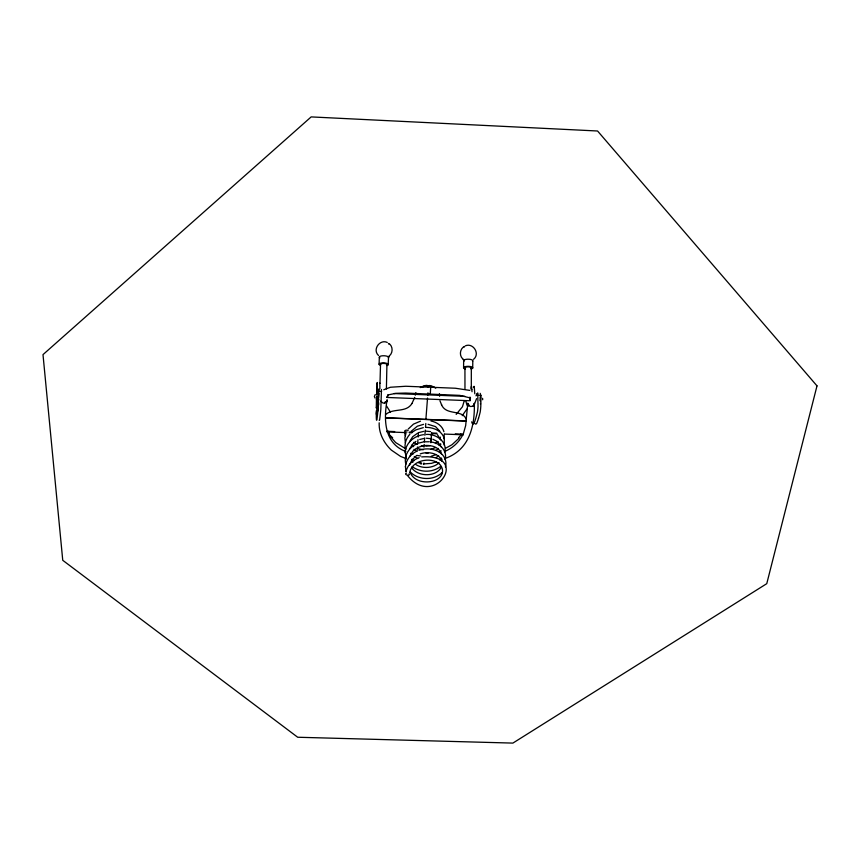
<?xml version="1.0" encoding="UTF-8"?>
<svg xmlns="http://www.w3.org/2000/svg" width="860" height="860" viewBox="0 0 860 860"><rect width="100%" height="100%" fill="white"/><g stroke="black" fill="none" stroke-linecap="round" stroke-linejoin="round"><path stroke-width="1.29" d="M376.293 407.393L376.293 408.07M378.389 391.375L378.056 393.353M376.54 402.2L377.11 399.835M376.529 412.359C376.11 415.616 377.024 415.649 376.852 412.843M377.131 399.986L376.551 399.771L377.271 397.008M376.949 402.211L376.594 400.674M379.894 388.752L379.83 383.055M377.325 411.66L377.336 412.359L377.497 409.897M377.325 412.058L377.551 407.468L377.379 409.887M378.583 393.332C378.927 390.053 378.035 405.63 378.658 393.826M428.237 387.355C428.989 383.162 421.927 386.742 420.271 387.591M376.487 397.04L376.551 399.771L377.142 399.825M376.648 398.072C377.142 397.578 376.777 396.127 376.755 396.847M376.863 392.966L377.046 390.279L377.293 392.869M386.398 388.956L386.925 364.436M472.71 368.026L472.796 360.91M378.174 404.103C379.496 388.312 377.056 415.369 378.733 402.749M465.432 368.994A4.601 1.483 0.7 0 1 463.583 368.005L463.647 360.501A3.698 3.483 16.6 0 0 463.239 359.168L463.239 359.211A3.72 3.515 -6.3 0 1 463.647 360.523L463.69 360.899A4.601 1.505 0.7 0 0 464.034 361.275M464.938 367.854L464.97 388.741M471.323 367.8L471.312 386.538M422.002 386.839L428.215 385.731L434.225 387.419L428.215 385.721L422.002 386.699M376.594 394.267L377.26 382.463L377.142 383.979M379.991 383.442L380.518 364.371M377.024 393.708L377.035 392.74L376.852 394.321M386.645 401.803L387.054 400.201L386.978 400.954A3.333 3.3 14.5 0 1 386.742 401.749M386.892 365.575A4.622 1.494 1.8 0 0 388.139 364.952L388.548 357.438A3.73 3.483 27.2 0 1 389 356.18L389.021 356.137A3.709 3.504 5.8 0 0 388.548 357.438L388.354 357.825M376.261 410.865L376.293 416.863A48.128 1.118 -87.8 0 0 376.454 419.744A85.118 1.978 -87.7 0 0 376.702 420.239L376.884 419.755A176.59 4.021 -87.7 0 0 377.54 414.52L377.647 413.542A177.214 4.031 -87.7 0 0 378.056 409.338L378.798 388.989L378.4 391.332M379.099 364.242L379.325 357.104M377.411 410.585L377.551 407.855L377.389 410.897M376.454 398.954L376.293 407.35M376.916 395.589L377.282 396.664M387.011 400.932L387.075 400.072M387.043 400.491L387.065 400.222C383.399 420.766 384.613 443.685 405.877 451.521M470.85 388.978L471.173 387.774M376.766 397.417L377.293 397.599M380.625 401.168L383.13 403.114L384.85 403.039L384.904 402.082M386.011 417.906L466.109 421.067L465.668 425.614L463.056 434.784L444.717 434.085M378.583 404.243L377.981 403.501L377.83 410.983M387.935 394.568L387.097 397.471L470.151 400.738L470.323 398.685L470.226 400.233M377.895 405.081L378.54 405.512L377.927 404.651M377.433 410.08L377.863 409.94M377.626 396.804L377.604 397.159A48.31 1.129 -87.7 0 1 377.422 396.815M387.043 400.523L387.032 400.717A3.322 1.881 3.3 0 1 385.678 401.878M377.26 383.872L377.239 389.935A48.31 1.129 -87.7 0 0 377.26 393.127M417.1 451.468L417.369 447.006M417.562 444.362L417.981 439.654M418.175 437.02L418.454 432.483M386.022 417.831L466.088 420.927L467.765 403.394L468.098 405.759M425.915 418.927L427.538 398.04M427.742 395.417L427.947 392.805M423.969 447.135L424.173 444.502M424.378 441.868L424.69 437.933M424.894 435.3L425.302 430.043M425.506 427.409L425.808 423.464M467.797 403.233L467.797 404.103A3.322 3.279 32.8 0 0 468.453 405.694M430.838 442.223L431.161 438.267M431.376 435.622L431.591 432.988L436.848 433.193M430.871 442.771L431.591 432.988M473.838 387.591L474.064 386.323L474.161 387.452M376.422 413.015L376.938 412.381M467.915 404.286C468.678 407.672 474.312 406.898 474.354 404.114C474.752 426.646 469.259 449.468 445.931 458.154M474.215 404.458L474.333 403.275L474.301 404.189A3.322 3.279 32.8 0 1 473.097 406.329M378.572 404.394L378.4 403.523M480.503 404.221L480.482 403.383M482.686 399.76L482.611 398.32M387.57 396.352L387.72 395.428L387.226 396.976M471.613 387.634L471.828 389.569M405.146 452.263C405.791 442.792 414.488 435.665 423.582 434.687M405.436 466.819C405.941 460.121 410.521 454.188 416.509 451.36M405.995 471.688C407.457 465.066 412.875 459.853 419.164 457.671M444.287 445.265L444.244 438.546M445.082 459.552C447.673 451.081 439.922 443.169 431.838 442.137M471.205 387.742L471.463 386.215L471.581 387.645M414.756 397.406L411.918 403.544M415.272 395.191L415.875 392.612M469.969 397.062L469.99 399.599M443.857 438.417L444.33 433.977M381.474 389.429L380.819 409.446A177.203 4.332 -87.6 0 1 380.389 413.649L380.27 414.627A176.569 4.321 -87.6 0 1 379.593 419.863L379.4 420.336A85.108 2.128 -87.7 0 1 379.228 420.239M445.415 466.991C447.06 461.971 444.813 456.219 440.675 453.102M444.62 452.51C447.866 441.846 436.02 433.633 426.345 434.429M474.956 423.539A84.818 7.418 -87.5 0 0 475.956 424.055L476.59 423.604A175.967 15.039 -87.2 0 0 478.472 418.422L478.525 418.229M471.871 389.591L472.022 391.741M478.483 418.39L478.762 417.465A176.601 15.082 -87.2 0 0 479.869 413.294A9.933 0.892 -87.7 0 0 480.794 406.425L481.03 396.245L480.224 393.342M464.314 400.62L462.433 406.791L456.165 414.391M405.963 433.268L404.866 437.837L405.382 442.706M409.553 465.013L411.94 459.874L416.369 455.768M409.683 472.538C412.628 456.993 440.632 455.94 442.535 470.108C443.394 484.298 415.036 486.513 410.231 472.312M384.871 403.039L386.925 401.115M477.01 394.74L477.741 392.912L478.042 406.318A9.933 0.871 -87.7 0 1 477.128 413.187A176.612 14.792 -87.3 0 1 476.031 417.358L475.752 418.315A175.988 14.738 -87.3 0 1 473.903 423.496L473.279 423.958A84.818 7.267 -87.5 0 1 472.312 423.432A47.966 4.106 -87.6 0 1 471.688 421.83M386.763 401.588L387.021 400.867M439.804 438.707L440.417 437.116M440.728 444.254L440.255 445.577M474.247 404.641L476.569 398.631M387.591 396.761L387.097 397.471M441.459 458.509L440.976 459.831M474.354 403.877L473.355 405.791M409.586 441.621L412.682 436.719L417.508 433.246M409.801 448.63L412.832 443.889L415.95 441.331M409.94 455.94L412.95 451.124L416.111 448.533M467.023 408.909L462.25 415.649M441.277 467.216C436.224 477.042 418.723 477.063 411.897 468.162M462.916 434.59C458.756 442.674 452.5 448.167 444.566 451.521M460.487 434.59L460.949 433.924M458.606 437.826L459.025 437.288A22.091 6.568 -69.1 0 1 460.852 435.278L460.917 435.214M437.923 441.513L435.386 443.556M438.632 455.606L436.052 457.66M408.274 429L413.488 424.12L420.475 421.174M411.188 431.279L417.315 426.227L423.571 424.346M409.887 434.246C406.081 438.353 403.942 444.362 405.576 449.877M416.326 444.082C408.962 447.501 403.49 456.112 405.866 464.271M473.537 359.329C480.525 353.793 472.957 342.226 465.185 345.924M463.121 347.204C459.767 350.095 459.433 355.739 462.669 358.835M389.44 355.846C392.784 352.923 393.041 347.322 389.838 344.183M375.261 394.536L374.369 396.481L375.003 398.051M386.172 414.154C393.633 407.898 406.329 412.993 411.983 403.437M439.148 445.362L440.675 443.921M438.353 448.404L435.816 450.511M441.126 450.833L439.385 452.446M439.858 459.487L441.395 458.036M439.051 462.669C433.967 468.044 423.023 469.098 416.079 464.722M442.147 472.548C433.752 480.783 418.798 480.299 410.446 472.204M458.982 438.256L452.027 444.706L445.512 448.296M440.32 466.614C432.311 472.839 420.175 472.602 412.133 466.561M411.757 432.505L415.896 429.86L423.313 427.635M474.312 387.365L474.774 393.794M383.754 389.773L390.418 387.247L405.791 386.258L455.359 388.236L469.85 390.408M417.96 447.501L422.11 446.017M435.429 447.694L430.849 449.232M435.676 454.757L431.204 456.252M436.095 461.831L431.451 463.368L423.754 463.916M419.487 432.408L423.84 431.344M419.744 439.481L424.098 438.417M418.691 443.083L423.829 441.836L429.312 441.75M418.917 450.35C426.119 447.748 434.741 448.533 440.9 453.263M420.217 453.908C428.258 450.919 439.879 453.5 441.868 461.272M439.696 459.95L442.19 459.229M388.688 394.783L395.933 393.321L405.651 393.063L459.82 395.374L470.527 398.008M421.712 456.907C471.173 453.596 434.88 509.12 407.833 475.956M430.14 445.641L425.818 446.157M424.367 445.587C431.451 444.856 439.503 447.146 441.556 454.166M426.065 453.177L428.28 453.016M394.686 431.58L386.763 431.279L386.925 431.881L405.329 432.58M409.209 432.128L411.854 432.236M455.273 433.892L463.175 434.192L463.056 434.784M409.274 432.731L411.897 432.838M431.612 433.58L436.848 433.784M378.862 391.343L381.625 391.45M478.214 395.277L480.966 395.385M393.988 393.547L464.981 396.352M426.366 438.213L430.806 438.697M426.033 427.388C433.537 427.366 442.309 430.935 444.351 438.847M426.119 431.139L430.581 431.623M416.799 455.402L420.669 455.961M428.043 424.292L435.536 426.603L439.858 431.258M421.368 445.76L423.582 446.125M423.238 449.791L418.121 448.673M430.967 421.002C436.687 422.088 442.362 425.85 443.921 431.709M418.573 462.798L421.077 463.475M387.269 342.43C379.776 338.915 372.176 349.654 378.486 355.449M432.849 439.213L437.654 441.685L441.126 446.856M405.382 458.262L400.642 456.466L391.311 450.081C383.882 442.986 378.733 433.289 379.185 422.808M405.909 448.888L395.643 442.567L389.494 435.429M410.585 453.306L412.94 454.198M435.751 388.204C434.289 387.172 428.613 383.882 428.237 386.441M417.67 458.498L414.251 456.488M417.24 444.405L413.757 442.319M414.015 460.745L411.897 459.304M413.617 446.641L411.531 445.211M414.004 449.35L415.66 450.479M437.417 434.698L440.836 439.933M390.429 412.09L386.613 406.103M412.929 462.293L411.757 461.014M441.492 404.587C445.942 415.842 462.024 409.113 466.206 419.11M388.183 432.44L388.236 432.505A22.145 4.343 73.9 0 1 389.279 434.171M480.342 396.589L480.31 401.039L480.45 397.04M389.548 434.644L389.86 435.214M388.032 431.139L389.053 433.193M476.935 394.751L476.762 393.794L476.021 395.847M468.077 404.781L467.904 404.243M406.371 459.089L405.135 452.005M466.969 405.167L465.894 401.351M405.286 435.837L404.813 433.375M423.206 463.841L423.69 464.292A20.511 1.118 -87.8 0 0 423.969 463.013M405.425 466.55L405.974 471.495M439.933 400.771L441.664 404.985M467.829 404.028L467.84 403.877A3.311 1.87 5.5 0 0 468.13 404.361M439.395 393.687L439.6 396.31M430.215 393.396L430.29 394.041L430.666 387.881M420.54 463.024L421.077 464.196A20.511 1.086 -87.8 0 0 421.357 462.916M426.098 418.927L426.119 419.519M386.591 364.919A3.214 0.978 1.8 0 0 386.398 363.941A3.214 0.978 1.8 0 0 383.528 363.425L382.7 363.447A3.214 0.978 1.8 0 0 380.679 364.629M390.343 435.654A58.523 19.823 61.2 0 1 390.805 436.074M391.268 436.504A58.523 19.823 61.2 0 1 391.741 436.934M392.203 437.375A58.523 19.823 61.2 0 1 392.665 437.826M376.916 393.762A1.301 1.075 0.4 0 1 377.25 393.815M379.894 357.878A4.612 1.516 1.8 0 1 382.85 355.76A4.612 1.516 1.8 0 1 388.548 357.438M380.378 365.339A4.622 1.494 1.8 0 1 379.292 363.855A4.622 1.494 1.8 0 1 382.635 362.909L383.839 362.909A4.622 1.494 1.8 0 1 388.333 364.575M469.291 405.157A3.311 1.87 5.5 0 1 468.625 404.802M471.011 368.284A3.204 0.968 0.8 0 0 469.528 366.973L468.732 366.876A3.204 0.968 0.8 0 0 465.454 367.252A3.204 0.968 0.8 0 0 465.486 368.338M463.647 360.501A4.601 1.505 0.7 0 1 469.291 359.254A4.601 1.505 0.7 0 1 472.516 361.297M471.022 369.004A4.601 1.483 0.7 0 0 472.677 367.639A4.601 1.483 0.7 0 0 469.775 366.446L468.603 366.349A4.601 1.483 0.7 0 0 463.551 367.618M407.038 431.967A1.838 0.935 -2.6 0 1 404.823 431.473A1.838 0.935 -2.6 0 1 405.759 430.269A1.838 0.935 -2.6 0 1 408.135 430.548M409.081 473.817A1.913 1 10 0 1 408.478 475.139A1.913 1 10 0 1 405.877 474.473A1.913 1 10 0 1 406.49 473.161M817 385.871L766.765 583.661L512.883 743.094L297.689 737.246L62.748 560.301L43 354.621L311.159 116.906L597.571 130.999L817 385.871M388.946 343.871L388.365 343.43L388.935 343.892M464.443 346.558L463.852 346.988L464.443 346.569"/></g></svg>
